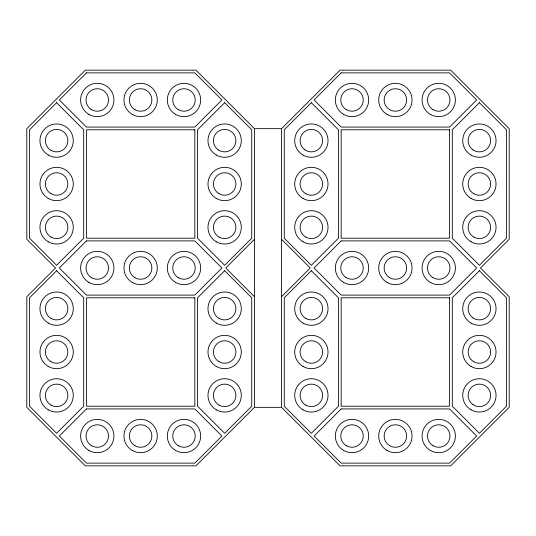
<?xml version="1.0" encoding="UTF-8"?>
<svg xmlns="http://www.w3.org/2000/svg" width="536" height="536" viewBox="0 0 536 536"><rect width="100%" height="100%" fill="white"/><g stroke="black" fill="none" stroke-linecap="round" stroke-linejoin="round"><path stroke-width="0.8" d="M281.547 128.66L340.052 70.162L450.702 70.162L509.2 128.66L509.2 239.311L480.511 268L509.2 296.689L509.2 407.34L450.702 465.838L340.052 465.838L281.547 407.34L281.547 128.66L254.453 128.66L195.948 70.162L85.298 70.162L26.8 128.66L26.8 239.311L55.489 268L26.8 296.689L26.8 407.34L85.298 465.838L195.948 465.838L254.453 407.34L254.453 128.66M254.453 239.311L225.763 268L254.453 296.689M281.547 296.689L310.237 268L281.547 239.311M254.453 407.34L281.547 407.34M56.608 102.684L29.507 129.786L29.507 238.192L56.608 265.293L83.71 238.192L83.71 129.786L56.608 102.684M86.423 72.869L59.322 99.971L86.423 127.072L194.829 127.072L221.931 99.971L194.829 72.869L86.423 72.869M56.608 270.707L29.507 297.808L29.507 406.214L56.608 433.316L83.71 406.214L83.71 297.808L56.608 270.707M86.423 240.899L59.322 268L86.423 295.101L194.829 295.101L221.931 268L194.829 240.899L86.423 240.899M224.638 102.684L197.536 129.786L197.536 238.192L224.638 265.293L251.739 238.192L251.739 129.786L224.638 102.684M311.362 102.684L284.261 129.786L284.261 238.192L311.362 265.293L338.464 238.192L338.464 129.786L311.362 102.684M341.171 72.869L314.069 99.971L341.171 127.072L449.577 127.072L476.678 99.971L449.577 72.869L341.171 72.869M86.423 408.928L59.322 436.029L86.423 463.131L194.829 463.131L221.931 436.029L194.829 408.928L86.423 408.928M224.638 270.707L197.536 297.808L197.536 406.214L224.638 433.316L251.739 406.214L251.739 297.808L224.638 270.707M311.362 270.707L284.261 297.808L284.261 406.214L311.362 433.316L338.464 406.214L338.464 297.808L311.362 270.707M341.171 240.899L314.069 268L341.171 295.101L449.577 295.101L476.678 268L449.577 240.899L341.171 240.899M479.392 102.684L452.29 129.786L452.29 238.192L479.392 265.293L506.493 238.192L506.493 129.786L479.392 102.684M341.171 408.928L314.069 436.029L341.171 463.131L449.577 463.131L476.678 436.029L449.577 408.928L341.171 408.928M479.392 270.707L452.29 297.808L452.29 406.214L479.392 433.316L506.493 406.214L506.493 297.808L479.392 270.707M194.829 129.786L86.423 129.786L86.423 238.192L194.829 238.192L194.829 129.786M449.577 129.786L341.171 129.786L341.171 238.192L449.577 238.192L449.577 129.786M194.829 297.808L86.423 297.808L86.423 406.214L194.829 406.214L194.829 297.808M449.577 297.808L341.171 297.808L341.171 406.214L449.577 406.214L449.577 297.808M387.039 114.409A16.67 16.67 0 0 0 412.043 99.971A16.67 16.67 0 0 0 387.039 85.539A16.67 16.67 0 0 0 387.039 114.409M343.683 114.409A16.67 16.67 0 0 0 368.681 99.971A16.67 16.67 0 0 0 343.683 85.539A16.67 16.67 0 0 0 343.683 114.409M430.401 114.409A16.67 16.67 0 0 0 455.406 99.971A16.67 16.67 0 0 0 430.401 85.539A16.67 16.67 0 0 0 430.401 114.409M387.039 282.432A16.67 16.67 0 0 0 412.043 268A16.67 16.67 0 0 0 387.039 253.568A16.67 16.67 0 0 0 387.039 282.432M343.683 282.432A16.67 16.67 0 0 0 368.681 268A16.67 16.67 0 0 0 343.683 253.568A16.67 16.67 0 0 0 343.683 282.432M430.401 282.432A16.67 16.67 0 0 0 455.406 268A16.67 16.67 0 0 0 430.401 253.568A16.67 16.67 0 0 0 430.401 282.432M387.039 450.461A16.67 16.67 0 0 0 412.043 436.029A16.67 16.67 0 0 0 387.039 421.591A16.67 16.67 0 0 0 387.039 450.461M343.683 450.461A16.67 16.67 0 0 0 368.681 436.029A16.67 16.67 0 0 0 343.683 421.591A16.67 16.67 0 0 0 343.683 450.461M430.401 450.461A16.67 16.67 0 0 0 455.406 436.029A16.67 16.67 0 0 0 430.401 421.591A16.67 16.67 0 0 0 430.401 450.461M132.292 450.461A16.67 16.67 0 0 0 157.289 436.029A16.67 16.67 0 0 0 132.292 421.591A16.67 16.67 0 0 0 132.292 450.461M88.929 450.461A16.67 16.67 0 0 0 113.927 436.029A16.67 16.67 0 0 0 88.929 421.591A16.67 16.67 0 0 0 88.929 450.461M175.654 450.461A16.67 16.67 0 0 0 200.652 436.029A16.67 16.67 0 0 0 175.654 421.591A16.67 16.67 0 0 0 175.654 450.461M132.292 282.432A16.67 16.67 0 0 0 157.289 268A16.67 16.67 0 0 0 132.292 253.568A16.67 16.67 0 0 0 132.292 282.432M88.929 282.432A16.67 16.67 0 0 0 113.927 268A16.67 16.67 0 0 0 88.929 253.568A16.67 16.67 0 0 0 88.929 282.432M175.654 282.432A16.67 16.67 0 0 0 200.652 268A16.67 16.67 0 0 0 175.654 253.568A16.67 16.67 0 0 0 175.654 282.432M132.292 114.409A16.67 16.67 0 0 0 157.289 99.971A16.67 16.67 0 0 0 132.292 85.539A16.67 16.67 0 0 0 132.292 114.409M91.643 445.764A11.249 11.249 0 0 0 108.513 436.029A11.249 11.249 0 0 0 91.643 426.288A11.249 11.249 0 0 0 91.643 445.764M134.998 445.764A11.249 11.249 0 0 0 151.869 436.029A11.249 11.249 0 0 0 134.998 426.288A11.249 11.249 0 0 0 134.998 445.764M178.361 445.764A11.249 11.249 0 0 0 195.231 436.029A11.249 11.249 0 0 0 178.361 426.288A11.249 11.249 0 0 0 178.361 445.764M50.987 405.115A11.249 11.249 0 0 0 67.858 395.374A11.249 11.249 0 0 0 50.987 385.632A11.249 11.249 0 0 0 50.987 405.115M50.987 361.753A11.249 11.249 0 0 0 67.858 352.011A11.249 11.249 0 0 0 50.987 342.276A11.249 11.249 0 0 0 50.987 361.753M50.987 318.391A11.249 11.249 0 0 0 67.858 308.649A11.249 11.249 0 0 0 50.987 298.914A11.249 11.249 0 0 0 50.987 318.391M219.016 318.391A11.249 11.249 0 0 0 235.887 308.649A11.249 11.249 0 0 0 219.016 298.914A11.249 11.249 0 0 0 219.016 318.391M219.016 361.753A11.249 11.249 0 0 0 235.887 352.011A11.249 11.249 0 0 0 219.016 342.276A11.249 11.249 0 0 0 219.016 361.753M219.016 405.115A11.249 11.249 0 0 0 235.887 395.374A11.249 11.249 0 0 0 219.016 385.632A11.249 11.249 0 0 0 219.016 405.115M178.361 277.742A11.249 11.249 0 0 0 195.231 268A11.249 11.249 0 0 0 178.361 258.258A11.249 11.249 0 0 0 178.361 277.742M134.998 277.742A11.249 11.249 0 0 0 151.869 268A11.249 11.249 0 0 0 134.998 258.258A11.249 11.249 0 0 0 134.998 277.742M91.643 277.742A11.249 11.249 0 0 0 108.513 268A11.249 11.249 0 0 0 91.643 258.258A11.249 11.249 0 0 0 91.643 277.742M218.333 149.939A11.249 11.249 0 0 0 235.853 141.43A11.249 11.249 0 0 0 219.727 130.509A11.249 11.249 0 0 0 218.333 149.939M219.016 193.724A11.249 11.249 0 0 0 235.887 183.989A11.249 11.249 0 0 0 219.016 174.247A11.249 11.249 0 0 0 219.016 193.724M219.016 237.086A11.249 11.249 0 0 0 235.887 227.351A11.249 11.249 0 0 0 219.016 217.609A11.249 11.249 0 0 0 219.016 237.086M50.987 237.086A11.249 11.249 0 0 0 67.858 227.351A11.249 11.249 0 0 0 50.987 217.609A11.249 11.249 0 0 0 50.987 237.086M50.987 193.724A11.249 11.249 0 0 0 67.858 183.989A11.249 11.249 0 0 0 50.987 174.247A11.249 11.249 0 0 0 50.987 193.724M50.987 150.368A11.249 11.249 0 0 0 67.858 140.626A11.249 11.249 0 0 0 50.987 130.885A11.249 11.249 0 0 0 50.987 150.368M178.361 109.713A11.249 11.249 0 0 0 195.231 99.971A11.249 11.249 0 0 0 178.361 90.236A11.249 11.249 0 0 0 178.361 109.713M134.998 109.713A11.249 11.249 0 0 0 151.869 99.971A11.249 11.249 0 0 0 134.998 90.236A11.249 11.249 0 0 0 134.998 109.713M90.959 109.29A11.249 11.249 0 0 0 108.48 100.775A11.249 11.249 0 0 0 92.346 89.854A11.249 11.249 0 0 0 90.959 109.29M433.115 109.713A11.249 11.249 0 0 0 449.985 99.971A11.249 11.249 0 0 0 433.115 90.236A11.249 11.249 0 0 0 433.115 109.713M389.752 109.713A11.249 11.249 0 0 0 406.623 99.971A11.249 11.249 0 0 0 389.752 90.236A11.249 11.249 0 0 0 389.752 109.713M346.39 109.713A11.249 11.249 0 0 0 363.261 99.971A11.249 11.249 0 0 0 346.39 90.236A11.249 11.249 0 0 0 346.39 109.713M473.087 149.939A11.249 11.249 0 0 0 490.608 141.43A11.249 11.249 0 0 0 474.474 130.509A11.249 11.249 0 0 0 473.087 149.939M473.764 193.724A11.249 11.249 0 0 0 490.634 183.989A11.249 11.249 0 0 0 473.764 174.247A11.249 11.249 0 0 0 473.764 193.724M473.764 237.086A11.249 11.249 0 0 0 490.634 227.351A11.249 11.249 0 0 0 473.764 217.609A11.249 11.249 0 0 0 473.764 237.086M305.741 237.086A11.249 11.249 0 0 0 322.612 227.351A11.249 11.249 0 0 0 305.741 217.609A11.249 11.249 0 0 0 305.741 237.086M305.741 193.724A11.249 11.249 0 0 0 322.612 183.989A11.249 11.249 0 0 0 305.741 174.247A11.249 11.249 0 0 0 305.741 193.724M305.058 149.939A11.249 11.249 0 0 0 322.578 141.43A11.249 11.249 0 0 0 306.445 130.509A11.249 11.249 0 0 0 305.058 149.939M432.431 277.313A11.249 11.249 0 0 0 449.959 268.804A11.249 11.249 0 0 0 433.825 257.883A11.249 11.249 0 0 0 432.431 277.313M389.069 277.313A11.249 11.249 0 0 0 406.596 268.804A11.249 11.249 0 0 0 390.463 257.883A11.249 11.249 0 0 0 389.069 277.313M345.707 277.313A11.249 11.249 0 0 0 363.234 268.804A11.249 11.249 0 0 0 347.1 257.883A11.249 11.249 0 0 0 345.707 277.313M305.741 405.115A11.249 11.249 0 0 0 322.612 395.374A11.249 11.249 0 0 0 305.741 385.632A11.249 11.249 0 0 0 305.741 405.115M305.741 361.753A11.249 11.249 0 0 0 322.612 352.011A11.249 11.249 0 0 0 305.741 342.276A11.249 11.249 0 0 0 305.741 361.753M305.741 318.391A11.249 11.249 0 0 0 322.612 308.649A11.249 11.249 0 0 0 305.741 298.914A11.249 11.249 0 0 0 305.741 318.391M473.087 317.969A11.249 11.249 0 0 0 490.608 309.453A11.249 11.249 0 0 0 474.474 298.532A11.249 11.249 0 0 0 473.087 317.969M473.764 361.753A11.249 11.249 0 0 0 490.634 352.011A11.249 11.249 0 0 0 473.764 342.276A11.249 11.249 0 0 0 473.764 361.753M473.087 404.687A11.249 11.249 0 0 0 490.608 396.178A11.249 11.249 0 0 0 474.474 385.257A11.249 11.249 0 0 0 473.087 404.687M346.39 445.764A11.249 11.249 0 0 0 363.261 436.029A11.249 11.249 0 0 0 346.39 426.288A11.249 11.249 0 0 0 346.39 445.764M389.752 445.764A11.249 11.249 0 0 0 406.623 436.029A11.249 11.249 0 0 0 389.752 426.288A11.249 11.249 0 0 0 389.752 445.764M433.115 445.764A11.249 11.249 0 0 0 449.985 436.029A11.249 11.249 0 0 0 433.115 426.288A11.249 11.249 0 0 0 433.115 445.764M88.929 114.409A16.67 16.67 0 0 0 113.927 99.971A16.67 16.67 0 0 0 88.929 85.539A16.67 16.67 0 0 0 88.929 114.409M175.654 114.409A16.67 16.67 0 0 0 200.652 99.971A16.67 16.67 0 0 0 175.654 85.539A16.67 16.67 0 0 0 175.654 114.409M48.28 198.421A16.67 16.67 0 0 0 73.278 183.989A16.67 16.67 0 0 0 48.28 169.55A16.67 16.67 0 0 0 48.28 198.421M48.28 155.058A16.67 16.67 0 0 0 73.278 140.626A16.67 16.67 0 0 0 48.28 126.188A16.67 16.67 0 0 0 48.28 155.058M48.28 241.783A16.67 16.67 0 0 0 73.278 227.351A16.67 16.67 0 0 0 48.28 212.913A16.67 16.67 0 0 0 48.28 241.783M216.303 241.783A16.67 16.67 0 0 0 241.307 227.351A16.67 16.67 0 0 0 216.303 212.913A16.67 16.67 0 0 0 216.303 241.783M216.303 155.058A16.67 16.67 0 0 0 241.307 140.626A16.67 16.67 0 0 0 216.303 126.188A16.67 16.67 0 0 0 216.303 155.058M216.303 198.421A16.67 16.67 0 0 0 241.307 183.989A16.67 16.67 0 0 0 216.303 169.55A16.67 16.67 0 0 0 216.303 198.421M216.303 409.812A16.67 16.67 0 0 0 241.307 395.374A16.67 16.67 0 0 0 216.303 380.942A16.67 16.67 0 0 0 216.303 409.812M216.303 323.087A16.67 16.67 0 0 0 241.307 308.649A16.67 16.67 0 0 0 216.303 294.217A16.67 16.67 0 0 0 216.303 323.087M216.303 366.45A16.67 16.67 0 0 0 241.307 352.011A16.67 16.67 0 0 0 216.303 337.58A16.67 16.67 0 0 0 216.303 366.45M48.28 409.812A16.67 16.67 0 0 0 73.278 395.374A16.67 16.67 0 0 0 48.28 380.942A16.67 16.67 0 0 0 48.28 409.812M48.28 323.087A16.67 16.67 0 0 0 73.278 308.649A16.67 16.67 0 0 0 48.28 294.217A16.67 16.67 0 0 0 48.28 323.087M48.28 366.45A16.67 16.67 0 0 0 73.278 352.011A16.67 16.67 0 0 0 48.28 337.58A16.67 16.67 0 0 0 48.28 366.45M303.028 409.812A16.67 16.67 0 0 0 328.032 395.374A16.67 16.67 0 0 0 303.028 380.942A16.67 16.67 0 0 0 303.028 409.812M303.028 323.087A16.67 16.67 0 0 0 328.032 308.649A16.67 16.67 0 0 0 303.028 294.217A16.67 16.67 0 0 0 303.028 323.087M303.028 366.45A16.67 16.67 0 0 0 328.032 352.011A16.67 16.67 0 0 0 303.028 337.58A16.67 16.67 0 0 0 303.028 366.45M471.057 409.812A16.67 16.67 0 0 0 496.055 395.374A16.67 16.67 0 0 0 471.057 380.942A16.67 16.67 0 0 0 471.057 409.812M471.057 323.087A16.67 16.67 0 0 0 496.055 308.649A16.67 16.67 0 0 0 471.057 294.217A16.67 16.67 0 0 0 471.057 323.087M471.057 366.45A16.67 16.67 0 0 0 496.055 352.011A16.67 16.67 0 0 0 471.057 337.58A16.67 16.67 0 0 0 471.057 366.45M471.057 241.783A16.67 16.67 0 0 0 496.055 227.351A16.67 16.67 0 0 0 471.057 212.913A16.67 16.67 0 0 0 471.057 241.783M471.057 155.058A16.67 16.67 0 0 0 496.055 140.626A16.67 16.67 0 0 0 471.057 126.188A16.67 16.67 0 0 0 471.057 155.058M471.057 198.421A16.67 16.67 0 0 0 496.055 183.989A16.67 16.67 0 0 0 471.057 169.55A16.67 16.67 0 0 0 471.057 198.421M303.028 241.783A16.67 16.67 0 0 0 328.032 227.351A16.67 16.67 0 0 0 303.028 212.913A16.67 16.67 0 0 0 303.028 241.783M303.028 155.058A16.67 16.67 0 0 0 328.032 140.626A16.67 16.67 0 0 0 303.028 126.188A16.67 16.67 0 0 0 303.028 155.058M303.028 198.421A16.67 16.67 0 0 0 328.032 183.989A16.67 16.67 0 0 0 303.028 169.55A16.67 16.67 0 0 0 303.028 198.421"/></g></svg>
